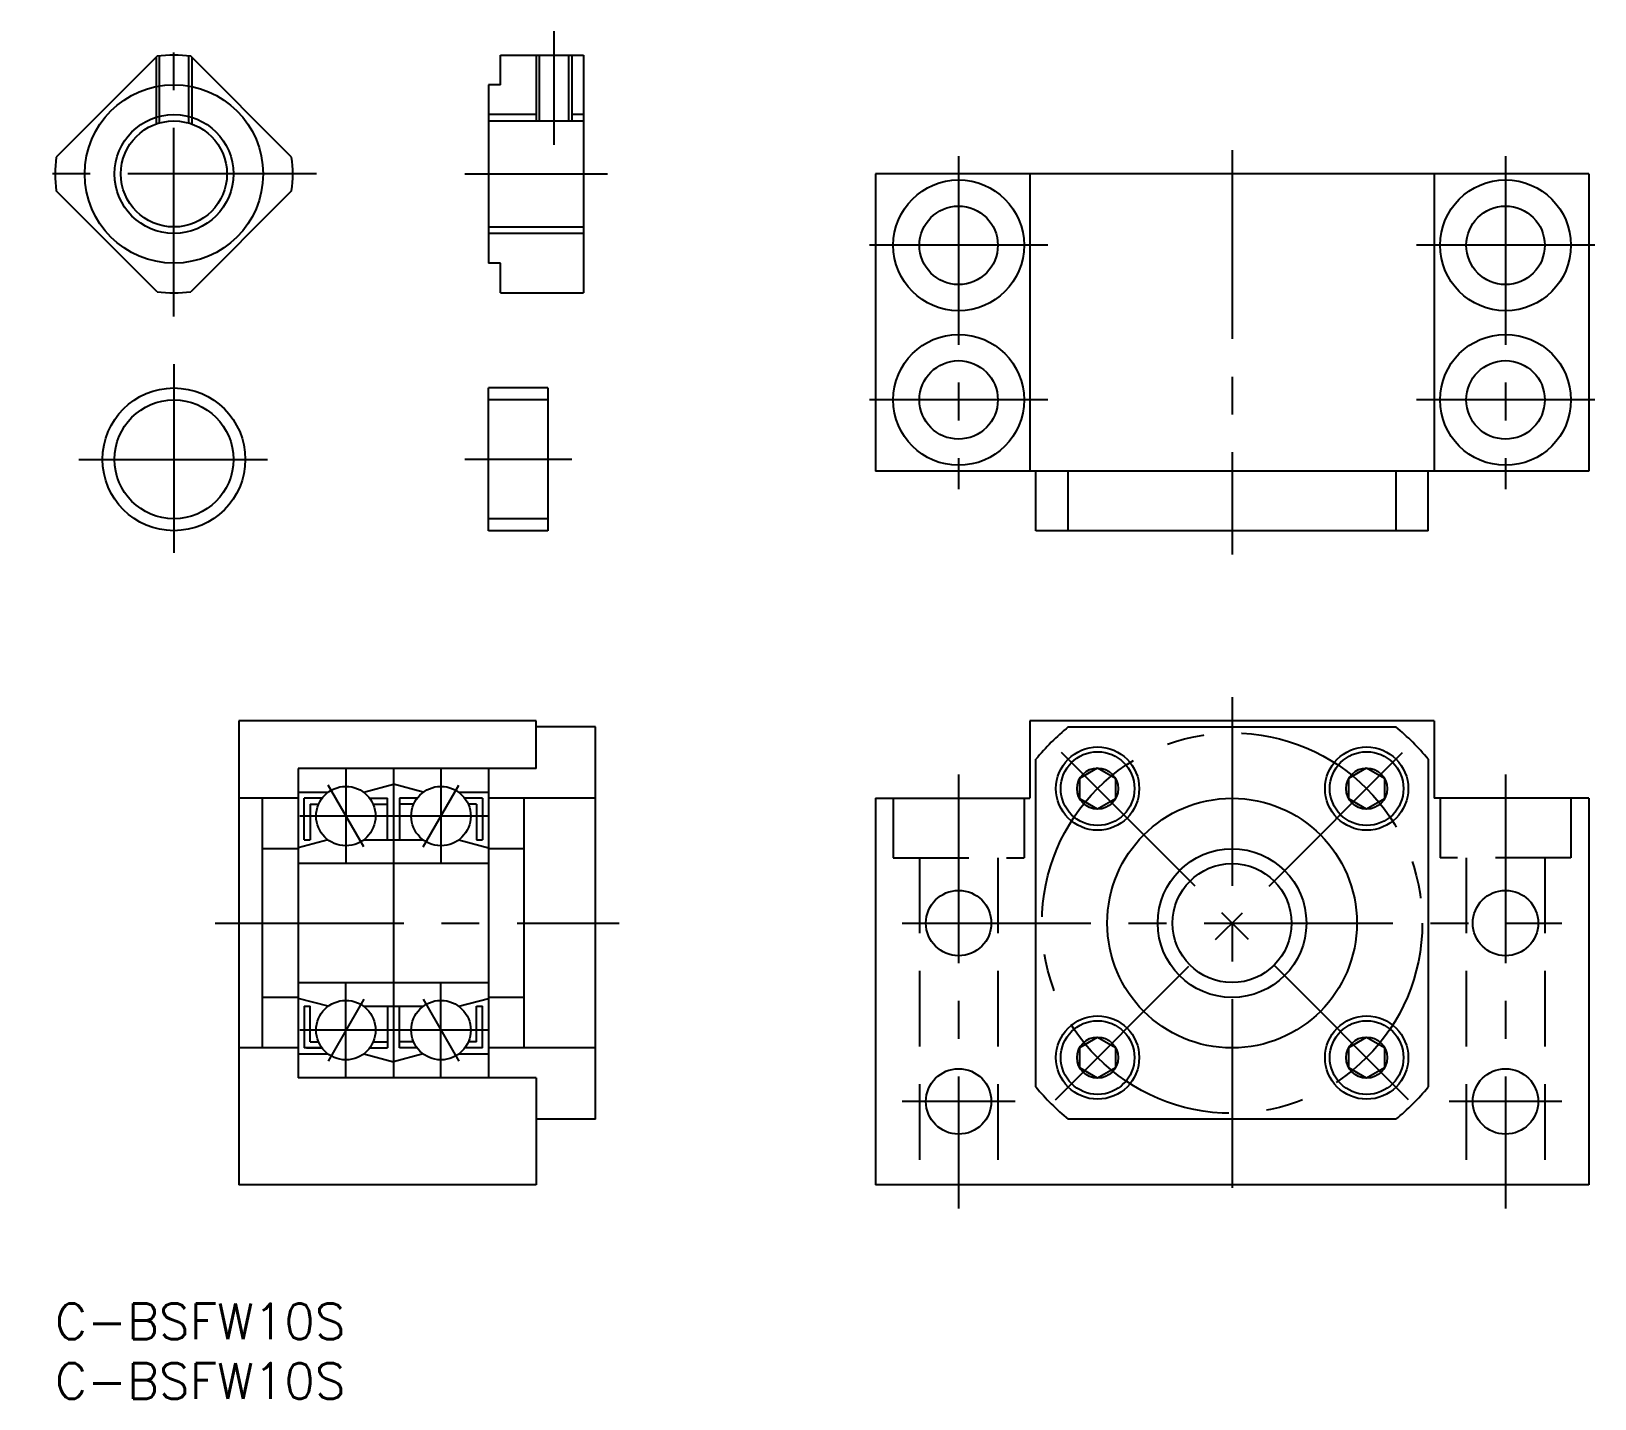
# Model space of a CAD drawing. Extents: x -2 to 130, y -8 to 107.
import ezdxf

# ---------------------------------------------------------------- set-up
doc = ezdxf.new("R2010")
doc.units = 0
doc.header["$LTSCALE"] = 0.5
doc.linetypes.add('CENTER', pattern=[50.8, 31.75, -6.35, 6.35, -6.35])
doc.linetypes.add('DASHED', pattern=[19.05, 12.7, -6.35])
for name, color, linetype in [('MSM_CENTER', 1, 'CENTER'), ('MSM_CONTINUOUS', 7, 'CONTINUOUS'), ('MSM_DASHED', 4, 'DASHED'), ('MSM_NARROW', 5, 'CONTINUOUS'), ('MSM_PART_NUMBER', 7, 'CONTINUOUS')]:
    doc.layers.add(name, color=color, linetype=linetype)
doc.styles.get("Standard").update_dxf_attribs({"font": 'txt.shx', "height": 3, "bigfont": 'bigfont.shx'})

# ---------------------------------------------------------------- blocks, each defined once
blk = doc.blocks.new('*U3')
at = {"layer": 'MSM_PART_NUMBER'}
blk.add_text('C-BSFW10S', height=3, dxfattribs=at).set_placement((0, -3))
blk = doc.blocks.new('*U4')
at = {"layer": 'MSM_PART_NUMBER'}
blk.add_text('C-BSFW10S', height=3, dxfattribs=at).set_placement((0, -8))

msp = doc.modelspace()

# ---------------------------------------------------------------- linework, layer by layer
at = {"layer": 'MSM_CENTER'}
for p, q in [((10, 83), (10, 107)), ((41.96, 107), (41.96, 97.46)), ((76, 96.5), (76, 68.5)), ((99, 97), (99, 63)), ((122, 96.5), (122, 68.5)), ((22, 95), (-2, 95)), ((34.46, 95), (46.46, 95)), ((83.5, 89), (68.5, 89)), ((129.5, 89), (114.5, 89)), ((10, 79), (10, 63)), ((83.5, 76), (68.5, 76)), ((129.5, 76), (114.5, 76)), ((2, 71), (18, 71)), ((43.46, 71), (34.46, 71)), ((99, 51), (99, 8)), ((113.85, 17.15), (84.15, 46.85)), ((84.15, 17.15), (113.85, 46.85)), ((24.46, 45), (24.46, 37)), ((32.46, 45), (32.46, 37)), ((25.96, 38.4), (22.96, 43.6)), ((30.96, 38.4), (33.96, 43.6)), ((76, 44.5), (76, 8)), ((122, 44.5), (122, 8)), ((36.46, 41), (20.46, 41)), ((13.46, 32), (47.46, 32)), ((71.25, 32), (126.75, 32)), ((24.46, 19), (24.46, 27)), ((32.46, 19), (32.46, 27)), ((25.96, 25.6), (22.96, 20.4)), ((30.96, 25.6), (33.96, 20.4)), ((36.46, 23), (20.46, 23)), ((80.75, 17), (71.25, 17)), ((126.75, 17), (117.25, 17))]:
    msp.add_line(p, q, dxfattribs=at)
msp.add_circle((99, 32), 16, dxfattribs=at)
at = {"layer": 'MSM_CONTINUOUS'}
for p, q in [((8.59, 104.9), (0.1, 96.41)), ((19.9, 96.41), (11.41, 104.9)), ((37.46, 105), (44.46, 105)), ((37.46, 102.5), (37.46, 105)), ((40.73, 105), (40.73, 99.46)), ((43.19, 105), (43.19, 99.46)), ((44.46, 105), (44.46, 85)), ((36.46, 102.5), (36.46, 87.5)), ((37.46, 102.5), (36.46, 102.5)), ((36.46, 99.46), (44.46, 99.46)), ((69, 95), (69, 70)), ((129, 95), (69, 95)), ((82, 95), (82, 70)), ((116, 95), (116, 70)), ((129, 95), (129, 70)), ((8.59, 85.1), (0.1, 93.59)), ((19.9, 93.59), (11.41, 85.1)), ((36.46, 90.54), (44.46, 90.54)), ((37.46, 87.5), (36.46, 87.5)), ((37.46, 85), (37.46, 87.5)), ((37.46, 85), (44.46, 85)), ((36.46, 65), (36.46, 77)), ((41.46, 77), (36.46, 77)), ((41.46, 77), (41.46, 65)), ((41.46, 76), (36.46, 76)), ((129, 70), (69, 70)), ((82.5, 65), (82.5, 70)), ((85.22, 65), (85.22, 70)), ((112.79, 65), (112.79, 70)), ((115.5, 65), (115.5, 70)), ((41.46, 66), (36.46, 66)), ((41.46, 65), (36.46, 65)), ((115.5, 65), (82.5, 65)), ((15.46, 49), (15.46, 10)), ((40.46, 49), (15.46, 49)), ((40.46, 45), (40.46, 49)), ((116, 49), (82, 49)), ((82, 49), (82, 42.5)), ((116, 49), (116, 42.5)), ((45.46, 48.5), (40.46, 48.5)), ((45.46, 15.5), (45.46, 48.5)), ((85.22, 48.5), (112.79, 48.5)), ((40.46, 45), (20.46, 45)), ((20.46, 45), (20.46, 19)), ((28.46, 45), (28.46, 19)), ((36.46, 45), (36.46, 19)), ((82.5, 18.22), (82.5, 45.78)), ((86.19, 44.18), (87.69, 45.05)), ((87.69, 45.05), (89.19, 44.18)), ((108.82, 44.18), (110.32, 45.05)), ((110.32, 45.05), (111.82, 44.18)), ((115.5, 45.78), (115.5, 18.22)), ((25.96, 43), (28.46, 43.67)), ((30.96, 43), (28.46, 43.67)), ((86.19, 42.45), (86.19, 44.18)), ((89.19, 44.18), (89.19, 42.45)), ((108.82, 42.45), (108.82, 44.18)), ((111.82, 44.18), (111.82, 42.45)), ((20.46, 42.5), (15.46, 42.5)), ((17.46, 21.5), (17.46, 42.5)), ((20.46, 43), (22.96, 43)), ((22.46, 42.5), (20.96, 42.5)), ((20.96, 39), (20.96, 42.5)), ((26.46, 42.5), (27.96, 42.5)), ((27.96, 39), (27.96, 42.5)), ((28.96, 42.5), (28.96, 39)), ((30.46, 42.5), (28.96, 42.5)), ((33.96, 43), (36.46, 43)), ((35.96, 42.5), (34.46, 42.5)), ((35.96, 42.5), (35.96, 39)), ((45.46, 42.5), (36.46, 42.5)), ((39.46, 21.5), (39.46, 42.5)), ((69, 42.5), (69, 10)), ((69, 42.5), (82, 42.5)), ((87.69, 41.58), (86.19, 42.45)), ((89.19, 42.45), (87.69, 41.58)), ((110.32, 41.58), (108.82, 42.45)), ((111.82, 42.45), (110.32, 41.58)), ((129, 42.5), (116, 42.5)), ((129, 42.5), (129, 10)), ((21.46, 42), (21.46, 39)), ((21.46, 42), (22.17, 42)), ((26.75, 42), (27.96, 42)), ((30.17, 42), (28.96, 42)), ((35.46, 42), (34.75, 42)), ((35.46, 42), (35.46, 39)), ((20.46, 38.25), (17.46, 38.25)), ((22.96, 39), (20.46, 38.33)), ((20.96, 39), (21.46, 39)), ((25.96, 39), (30.96, 39)), ((33.96, 39), (36.46, 38.33)), ((35.46, 39), (35.96, 39)), ((39.46, 38.25), (36.46, 38.25)), ((36.46, 37), (20.46, 37)), ((20.46, 27), (36.46, 27)), ((20.46, 25.75), (17.46, 25.75)), ((22.96, 25), (20.46, 25.67)), ((20.96, 25), (21.46, 25)), ((20.96, 25), (20.96, 21.5)), ((21.46, 22), (21.46, 25)), ((25.96, 25), (30.96, 25)), ((27.96, 25), (27.96, 21.5)), ((28.96, 21.5), (28.96, 25)), ((33.96, 25), (36.46, 25.67)), ((35.46, 22), (35.46, 25)), ((35.46, 25), (35.96, 25)), ((35.96, 21.5), (35.96, 25)), ((39.46, 25.75), (36.46, 25.75)), ((86.19, 21.55), (87.69, 22.42)), ((87.69, 22.42), (89.19, 21.55)), ((108.82, 21.55), (110.32, 22.42)), ((110.32, 22.42), (111.82, 21.55)), ((20.46, 21.5), (15.46, 21.5)), ((22.46, 21.5), (20.96, 21.5)), ((21.16, 21.5), (22.46, 21.5)), ((21.46, 22), (22.17, 22)), ((26.46, 21.5), (27.96, 21.5)), ((26.75, 22), (27.96, 22)), ((30.17, 22), (28.96, 22)), ((30.46, 21.5), (28.96, 21.5)), ((35.96, 21.5), (34.46, 21.5)), ((35.46, 22), (34.75, 22)), ((45.46, 21.5), (36.46, 21.5)), ((86.19, 19.82), (86.19, 21.55)), ((89.19, 21.55), (89.19, 19.82)), ((108.82, 19.82), (108.82, 21.55)), ((111.82, 21.55), (111.82, 19.82)), ((20.46, 21), (22.96, 21)), ((25.96, 21), (28.46, 20.33)), ((30.96, 21), (28.46, 20.33)), ((33.96, 21), (36.46, 21)), ((87.69, 18.95), (86.19, 19.82)), ((89.19, 19.82), (87.69, 18.95)), ((110.32, 18.95), (108.82, 19.82)), ((111.82, 19.82), (110.32, 18.95)), ((40.46, 19), (20.46, 19)), ((40.46, 19), (40.46, 10)), ((45.46, 15.5), (40.46, 15.5)), ((112.79, 15.5), (85.22, 15.5)), ((40.46, 10), (15.46, 10)), ((129, 10), (69, 10))]:
    msp.add_line(p, q, dxfattribs=at)
for centre, radius in [((10, 95), 7.5), ((10, 95), 4.46), ((76, 89), 5.5), ((122, 89), 5.5), ((76, 89), 3.3), ((122, 89), 3.3), ((76, 76), 5.5), ((122, 76), 5.5), ((76, 76), 3.3), ((122, 76), 3.3), ((10, 71), 6), ((10, 71), 5), ((87.69, 43.31), 3.5), ((87.69, 43.31), 3.1), ((110.32, 43.31), 3.5), ((110.32, 43.31), 3.1), ((87.69, 43.31), 1.73), ((110.32, 43.31), 1.73), ((24.46, 41), 2.5), ((32.46, 41), 2.5), ((99, 32), 10.5), ((99, 32), 6.25), ((99, 32), 5), ((76, 32), 2.75), ((122, 32), 2.75), ((24.46, 23), 2.5), ((32.46, 23), 2.5), ((87.69, 20.69), 3.5), ((87.69, 20.69), 3.1), ((110.32, 20.69), 3.5), ((110.32, 20.69), 3.1), ((87.69, 20.69), 1.73), ((110.32, 20.69), 1.73), ((76, 17), 2.75), ((122, 17), 2.75)]:
    msp.add_circle(centre, radius, dxfattribs=at)
for centre, radius, start, end in [((10, 95), 10, 81.8699, 98.1301), ((10, 95), 10, 171.8699, 188.1301), ((10, 95), 10, 351.8699, 8.1301), ((10, 95), 10, 261.8699, 278.1301), ((99, 32), 21.5, 129.8753, 140.1247), ((99, 32), 21.5, 39.8753, 50.1247), ((99, 32), 21.5, 219.8753, 230.1247), ((99, 32), 21.5, 309.8753, 320.1247)]:
    msp.add_arc(centre, radius, start, end, dxfattribs=at)
at = {"layer": 'MSM_DASHED'}
for p, q in [((8.5, 104.81), (8.5, 99.2)), ((8.77, 104.92), (8.77, 99.29)), ((11.23, 104.92), (11.23, 99.29)), ((11.5, 104.81), (11.5, 99.2)), ((70.5, 42.5), (70.5, 37.5)), ((81.5, 42.5), (81.5, 37.5)), ((116.5, 42.5), (116.5, 37.5)), ((127.5, 42.5), (127.5, 37.5)), ((70.5, 37.5), (81.5, 37.5)), ((72.7, 37.5), (72.7, 10)), ((79.3, 37.5), (79.3, 10)), ((127.5, 37.5), (116.5, 37.5)), ((118.7, 37.5), (118.7, 10)), ((125.3, 37.5), (125.3, 10))]:
    msp.add_line(p, q, dxfattribs=at)
at = {"layer": 'MSM_NARROW'}
for p, q in [((40.46, 105), (40.46, 99.46)), ((43.46, 105), (43.46, 99.46)), ((40.46, 100), (36.46, 100)), ((44.46, 100), (43.46, 100)), ((44.46, 90), (36.46, 90))]:
    msp.add_line(p, q, dxfattribs=at)
msp.add_circle((10, 95), 5, dxfattribs=at)

# ---------------------------------------------------------------- block references
at = {"layer": 'MSM_CONTINUOUS'}
for name in ['*U3', '*U4']:
    msp.add_blockref(name, (0, 0), dxfattribs=at)

doc.saveas('drawing.dxf')
